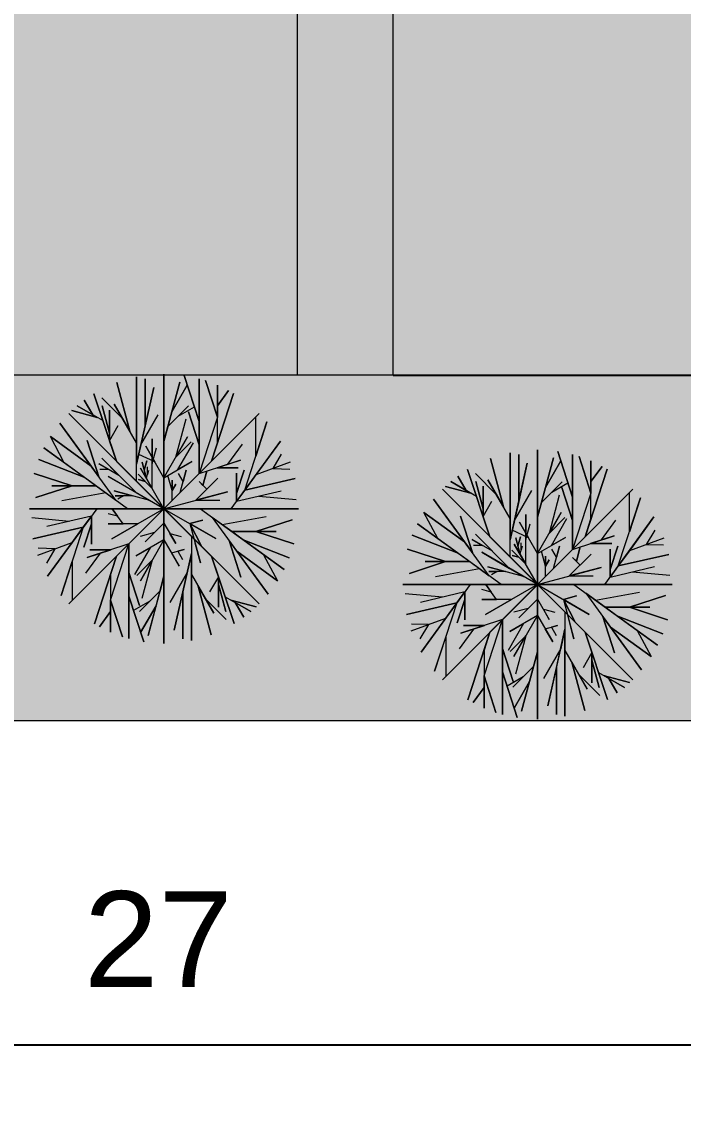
# Model space of a CAD drawing. Header units: millimetres. Extents: x 0 to 241, y -16 to 86.
# Drawn here: x 204.21 to 207.66, y -16.19 to -10.56 of the extents above; entities that cross this region are included whole.
import ezdxf

# ---------------------------------------------------------------- set-up
doc = ezdxf.new("R2010")
doc.units = ezdxf.units.MM
for name, color, linetype, lineweight in [('Warstwa1', 92, 'Continuous', 15), ('Warstwa2', 30, 'Continuous', 15), ('Warstwa3', 7, 'Continuous', 15), ('Warstwa4', 91, 'Continuous', 20)]:
    doc.layers.add(name, color=color, linetype=linetype, lineweight=lineweight)
doc.layers.add('Warstwa5', color=7, linetype='Continuous', lineweight=15, true_color=0x9bc7df)
doc.layers.add('Warstwa8', color=7, linetype='Continuous', lineweight=18, true_color=0xededed)
doc.styles.get("Standard").update_dxf_attribs({"font": 'arial.ttf'})
doc.dimstyles.new('Kopia ISO-25', dxfattribs={"dimtxt": 0.5, "dimasz": 0.5, "dimexe": 0.3, "dimexo": 0, "dimgap": 0.3, "dimtad": 1, "dimdec": 0, "dimtxsty": 'Standard', "dimcen": 2.5, "dimadec": 0, "dimazin": 0, "dimtfac": 1, "dimtdec": 0, "dimtmove": 0, "dimatfit": 3, "dimfxl": 1, "dimarcsym": 0})

# ---------------------------------------------------------------- blocks, each defined once
blk = doc.blocks.new('*D9')
at = {"layer": 'Defpoints', "color": 0, "transparency": 16777216}
for p in [(206.15, -7.4), (207.8921, -7.4), (206.15, -12.4)]:
    blk.add_point(p, dxfattribs=at)
at = {"layer": 'Warstwa3', "color": 0, "lineweight": -2, "transparency": 16777216}
for p, q in [((206.15, -7.4), (208.1921, -7.4)), ((207.8921, -11.9), (207.8921, -7.9)), ((206.15, -12.4), (208.1921, -12.4))]:
    blk.add_line(p, q, dxfattribs=at)
at = {"layer": 'Warstwa3', "color": 0, "transparency": 16777216}
for points in [[(207.8087, -7.9), (207.9754, -7.9), (207.8921, -7.4)], [(207.8087, -11.9), (207.9754, -11.9), (207.8921, -12.4)]]:
    blk.add_solid(points, dxfattribs=at)
at = {"layer": 'Warstwa3', "color": 0, "transparency": 16777216, "insert": (207.3378, -9.9), "char_height": 0.5, "attachment_point": 5, "rotation": 90}
blk.add_mtext('5', dxfattribs=at)
blk = doc.blocks.new('*D12')
at = {"layer": 'Defpoints', "color": 0, "transparency": 16777216}
for p in [(191.5, -14.2), (218.35, -14.2), (218.35, -15.8916)]:
    blk.add_point(p, dxfattribs=at)
at = {"layer": 'Warstwa3', "color": 0, "lineweight": -2, "transparency": 16777216}
for p, q in [((191.5, -14.2), (191.5, -16.1916)), ((218.35, -14.2), (218.35, -16.1916)), ((192, -15.8916), (217.85, -15.8916))]:
    blk.add_line(p, q, dxfattribs=at)
at = {"layer": 'Warstwa3', "color": 0, "transparency": 16777216}
for points in [[(192, -15.8083), (192, -15.975), (191.5, -15.8916)], [(217.85, -15.8083), (217.85, -15.975), (218.35, -15.8916)]]:
    blk.add_solid(points, dxfattribs=at)
at = {"layer": 'Warstwa3', "color": 0, "transparency": 16777216, "insert": (204.925, -15.3406), "char_height": 0.5, "attachment_point": 5}
blk.add_mtext('27', dxfattribs=at)

msp = doc.modelspace()

# ---------------------------------------------------------------- hatches: boundary and pattern name
at = {"layer": 'Warstwa4'}
h = msp.add_hatch(color=256, dxfattribs=at)
h.set_gradient(color1=(127, 255, 127), color2=(127, 255, 127), tint=1)
h.paths.add_polyline_path([(191.5, -14.2), (218.35, -14.2), (218.35, 26.2), (199.596, 26.887), (199.596, 26.817), (199.596, 26.1232), (206.7291, 25.763), (206.7291, 24.2463), (216.65, 23.8873), (216.65, -12.4), (214.3, -12.4), (193.6, -12.4), (193.5, -12.4), (193.5, 27.1103), (191.5, 27.1835)])
at = {"layer": 'Warstwa8'}
h = msp.add_hatch(dxfattribs=at)
h.set_pattern_fill('ANSI37', color=256, scale=0.001, angle=90, style=0)
h.set_pattern_definition([(135, (218.5, -14.2), (-0.00224506403, -0.00224506403), []), (225, (218.5, -14.2), (0.00224506403, -0.00224506403), [])])
h.paths.add_polyline_path([(193.5, 20.4096), (193.5, 11.7), (196.4357, 11.7, 0.414214), (197.1357, 11), (199.8, 11), (205.6797, 11), (205.3357, 10.5548, -0.414214), (205.6357, 10.2548), (209.3797, 10.2548), (209.3797, -0.3723, 0.414214), (210.8797, -1.8723), (216.65, -1.8723), (216.65, 0.1317), (216.6378, 0.1406), (216.5286, 0.345), (216.65, 0.2569), (216.65, 3.4817), (216.5549, 3.6599), (216.65, 3.5908), (216.65, 7.8411), (216.6205, 7.8626), (216.4991, 8.0898), (216.65, 7.9802), (216.65, 12.7914), (216.3609, 12.6851), (216.3609, 12.5923), (213.9609, 12.5923), (213.9609, 14.4423), (212.8109, 14.4423, -0.414214), (213.9609, 15.5923, -0.414214), (212.8109, 16.7423), (213.9609, 16.7423), (213.9609, 18.5923), (216.3609, 18.5923), (216.3609, 17.3212), (216.65, 17.3212), (216.65, 17.7834), (216.562, 17.9482), (216.65, 17.8843), (216.65, 22.4908), (216.6215, 22.5115), (216.5002, 22.7387), (216.65, 22.6299), (216.65, 23.8873), (206.7291, 24.2463), (206.7291, 25.763), (199.596, 26.1232), (199.596, 26.4096), (196.4357, 26.4096), (196.4357, 20.4096)])
h.paths.add_polyline_path([(197.1884, 15.2219), (198.7884, 15.2219), (198.7884, 14.2219), (197.1884, 14.2219)], flags=16)
h.paths.add_polyline_path([(197.1884, 13.9219), (198.7884, 13.9219), (198.7884, 12.9219), (197.1884, 12.9219)], flags=16)
h.paths.add_polyline_path([(197.1884, 12.6219), (198.7884, 12.6219), (198.7884, 11.6219), (197.1884, 11.6219)], flags=16)
h.paths.add_polyline_path([(201.4757, 14.5902), (201.5757, 14.5902), (201.5757, 13.2902), (201.4757, 13.2902)], flags=16)
h.paths.add_polyline_path([(201.4757, 13.1102), (201.5757, 13.1102), (201.5757, 11.8102), (201.4757, 11.8102)], flags=16)
h.paths.add_polyline_path([(201.9252, 18.0691), (202.2125, 18.1556), (202.2009, 17.9507)], flags=16)
h.paths.add_polyline_path([(200.9858, 22.102), (201.05, 23.2502), (200.2014, 23.2977), (200.3354, 25.6939), (206.326, 25.3588), (206.192, 22.9626), (202.1982, 23.186, -0.414214)], flags=16)
h.paths.add_polyline_path([(204.682, 14.8879), (205.282, 14.8879), (205.282, 14.1879), (204.682, 14.1879)], flags=16)
h.paths.add_polyline_path([(204.682, 14.0379), (205.282, 14.0379), (205.282, 13.3379), (204.682, 13.3379)], flags=16)
h.paths.add_polyline_path([(204.682, 13.1879), (205.282, 13.1879), (205.282, 12.4879), (204.682, 12.4879)], flags=16)
h.paths.add_polyline_path([(204.682, 12.3379), (205.282, 12.3379), (205.282, 11.6379), (204.682, 11.6379)], flags=16)
h.paths.add_polyline_path([(209.7433, 13.877), (209.8433, 13.877), (209.8433, 12.577), (209.7433, 12.577)], flags=16)
h.paths.add_polyline_path([(209.7433, 12.377), (209.8433, 12.377), (209.8433, 11.077), (209.7433, 11.077)], flags=16)
h.paths.add_polyline_path([(209.7433, 10.897), (209.8433, 10.897), (209.8433, 9.597), (209.7433, 9.597)], flags=16)
h.paths.add_polyline_path([(208.8533, 21.4478), (208.9208, 23.8469), (214.9184, 23.678), (214.8509, 21.279), (213.0016, 21.331), (212.9693, 20.1815, -0.414214), (211.8521, 21.3634, -0.414214), (210.6702, 20.2462), (210.7025, 21.3958)], flags=16)
h.paths.add_polyline_path([(212.6933, 10.797), (216.1933, 10.797), (216.1933, 9.097), (212.6933, 9.097), (212.6933, 9.797, -1), (212.6933, 10.097)], flags=16)
h.paths.add_polyline_path([(212.6933, 8.697), (216.1933, 8.697), (216.1933, 6.997), (212.6933, 6.997), (212.6933, 7.697, -1), (212.6933, 7.997)], flags=16)
h.paths.add_polyline_path([(212.6933, 6.597), (216.1933, 6.597), (216.1933, 4.897), (212.6933, 4.897), (212.6933, 5.597, -1), (212.6933, 5.897)], flags=16)
h.paths.add_polyline_path([(212.6933, 4.497), (216.1933, 4.497), (216.1933, 2.797), (212.6933, 2.797), (212.6933, 3.497, -1), (212.6933, 3.797)], flags=16)
h.paths.add_polyline_path([(212.6933, 2.397), (216.1933, 2.397), (216.1933, 0.697), (212.6933, 0.697), (212.6933, 1.397, -1), (212.6933, 1.697)], flags=16)
h.paths.add_polyline_path([(212.6933, 0.297), (216.1933, 0.297), (216.1933, -1.403), (212.6933, -1.403), (212.6933, -0.703, -1), (212.6933, -0.403)], flags=16)
h.paths.add_polyline_path([(205.6357, 10.2548), (205.6357, -0.3723), (209.3797, -0.3723), (209.3797, 10.2548)], flags=17)
h.paths.add_polyline_path([(207.8744, 8.2469), (207.977, 8.5289), (208.0796, 8.2469)], flags=16)
h.paths.add_polyline_path([(193.5, 11.7), (193.5, -3.6059), (197.375, -3.6059, -0.198912), (196.9357, -2.5452), (196.9357, 10.2548, -0.414214), (197.2357, 10.5548), (205.3357, 10.5548), (205.6797, 11), (199.8, 11), (197.1357, 11, -0.414214), (196.4357, 11.7)])
h.paths.add_polyline_path([(194.9983, 7.3509), (194.8957, 7.6329), (195.1009, 7.6329)], flags=16)
h.paths.add_polyline_path([(213.7649, -1.8723), (211.65, -7.4), (211.65, -12.4), (216.6347, -12.4), (216.65, -12.3529), (216.65, -11.4025), (216.5388, -11.1942), (216.65, -11.275), (216.65, -6.6888), (216.6342, -6.6592), (216.65, -6.6707), (216.65, -2.6839), (216.594, -2.5789), (216.65, -2.6196), (216.65, -1.8723)])
h.paths.add_polyline_path([(209.3797, -0.3723), (205.6357, -0.3723), (205.6357, -2.5452), (208.65, -7.4), (208.65, -12.4), (209.0855, -12.4), (209.1236, -12.334), (209.145, -12.4), (211.65, -12.4), (211.65, -7.4), (213.7649, -1.8723), (210.8797, -1.8723, -0.414214)])
h.paths.add_polyline_path([(211.8946, -5.7811), (212.1765, -5.8837), (211.8946, -5.9863)], flags=16)
h.paths.add_polyline_path([(208.476, -1.991), (208.4137, -1.6975), (208.6501, -1.8822)], flags=16)
h.paths.add_polyline_path([(205.6357, -2.5452, -0.414214), (204.1357, -4.0452), (203.15, -4.0452), (203.15, -7.4), (203.15, -12.4), (208.65, -12.4), (208.65, -7.4)])
h.paths.add_polyline_path([(198.4357, -4.0452, -0.198912), (197.375, -3.6059), (193.5, -3.6059), (193.5, -12.3979), (193.5229, -12.4), (197.19, -12.4), (197.19, -12.2864), (197.2, -7.4), (197.2, -12.4), (197.3566, -12.4), (197.3726, -12.3722), (197.3816, -12.4), (203.15, -12.4), (203.15, -7.4), (203.15, -4.0452)])
h.paths.add_polyline_path([(201.7499, -5.7811), (202.0318, -5.8837), (201.7499, -5.9863)], flags=16)
h.paths.add_polyline_path([(195.8415, -10.0982), (195.8415, -10.0329, 1.765487), (194.6697, -9.1767), (194.6182, -9.1032, -1.717481)], flags=16)
h.paths.add_polyline_path([(195.7903, -9.718), (195.7903, -10.6895, -0.955498), (195.7603, -11.3478, -0.955498), (195.7303, -10.6895), (195.7303, -10.1026), (195.1703, -10.1026), (195.1703, -10.0426), (195.7303, -10.0426), (195.7303, -9.778), (194.9303, -9.778), (194.2707, -8.836), (193.9173, -8.8695), (193.9122, -8.8108), (194.3107, -8.776), (194.9703, -9.718)], flags=16)
h.paths.add_polyline_path([(197.1357, 10.2548), (197.1357, 1.9548), (205.4357, 1.9548), (205.4357, 10.2548)], flags=17)
h.paths.add_polyline_path([(199.7357, 3.3548), (199.7357, 2.2048, -0.414214), (198.5857, 3.3548, -0.414214), (197.4357, 2.2048), (197.4357, 3.3548), (197.4357, 10.0548), (198.4357, 10.0548, -1), (198.7357, 10.0548), (199.7357, 10.0548)], flags=16)
h.paths.add_polyline_path([(200.1357, 10.0548), (201.1357, 10.0548, -1), (201.4357, 10.0548), (202.4357, 10.0548), (202.4357, 3.3548), (202.4357, 2.2048, -0.414214), (201.2857, 3.3548, -0.414214), (200.1357, 2.2048), (200.1357, 3.3548)], flags=16)
h.paths.add_polyline_path([(199.8357, 9.2048), (199.8357, 9.4048), (200.0357, 9.4048), (200.0357, 9.2048)], flags=16)
h.paths.add_polyline_path([(200.0357, 4.1048), (200.0357, 3.9048), (199.8357, 3.9048), (199.8357, 4.1048)], flags=16)
h.paths.add_polyline_path([(202.8357, 10.0548), (203.8357, 10.0548, -1), (204.1357, 10.0548), (205.1357, 10.0548), (205.1357, 3.3548), (205.1357, 2.2048, -0.414214), (203.9857, 3.3548, -0.414214), (202.8357, 2.2048), (202.8357, 3.3548)], flags=16)
h.paths.add_polyline_path([(197.3857, 9.2048), (197.1857, 9.2048), (197.1857, 9.4048), (197.3857, 9.4048)], flags=16)
h.paths.add_polyline_path([(202.5357, 9.2048), (202.5357, 9.4048), (202.7357, 9.4048), (202.7357, 9.2048)], flags=16)
h.paths.add_polyline_path([(197.3857, 4.1048), (197.3857, 3.9048), (197.1857, 3.9048), (197.1857, 4.1048)], flags=16)
h.paths.add_polyline_path([(202.5357, 4.1048), (202.7357, 4.1048), (202.7357, 3.9048), (202.5357, 3.9048)], flags=16)
h.paths.add_polyline_path([(205.1854, 9.2575), (205.1854, 9.4575), (205.3854, 9.4575), (205.3854, 9.2575)], flags=16)
h.paths.add_polyline_path([(205.1854, 4.1575), (205.3854, 4.1575), (205.3854, 3.9575), (205.1854, 3.9575)], flags=16)
h.paths.add_polyline_path([(198.7464, 21.6634), (198.7464, 25.4801), (197.0978, 25.4801), (197.0978, 21.6634)], flags=24)

# ---------------------------------------------------------------- linework, layer by layer
at = {"layer": 'Warstwa1'}
for p, q in [((204.9543, -13.7981), (204.9543, -12.3941)), ((204.9543, -12.3941), (204.9543, -13.0961)), ((204.9543, -13.0961), (204.9543, -12.3941)), ((204.9543, -12.3941), (204.9543, -13.7981)), ((216.8093, -12.4), (193.6, -12.4)), ((204.776, -12.6915), (204.7082, -12.4386)), ((204.7082, -12.4386), (204.776, -12.6915)), ((204.8111, -12.9529), (204.8111, -12.4088)), ((204.8111, -12.4088), (204.8111, -12.7524)), ((204.856, -12.6633), (204.856, -12.4184)), ((204.856, -12.4184), (204.856, -12.6633)), ((204.9543, -12.7451), (205.0372, -12.4357)), ((205.0372, -12.4357), (204.9958, -12.5904)), ((204.9958, -12.5904), (205.0761, -12.4513)), ((205.0761, -12.4513), (204.9958, -12.5904)), ((205.1375, -12.6405), (205.0601, -12.4021)), ((205.0601, -12.4021), (205.1375, -12.6405)), ((205.1375, -12.6405), (205.1375, -12.4184)), ((205.1375, -12.4184), (205.1375, -12.7631)), ((205.233, -12.619), (205.1711, -12.4284)), ((205.1711, -12.4284), (205.233, -12.619)), ((205.233, -12.5596), (205.233, -12.4518)), ((205.233, -12.4518), (205.233, -12.619)), ((204.7061, -12.8479), (204.5889, -12.4972)), ((204.5889, -12.4972), (204.7061, -12.8479)), ((204.8111, -12.863), (204.9008, -12.4635)), ((204.9008, -12.4635), (204.856, -12.6633)), ((205.2025, -12.8479), (205.3171, -12.4951)), ((205.3171, -12.4951), (205.2025, -12.8479)), ((205.233, -12.5596), (205.2908, -12.48)), ((205.2908, -12.48), (205.233, -12.5596)), ((204.6355, -12.6367), (204.5016, -12.5596)), ((204.5016, -12.5596), (204.5823, -12.6062)), ((204.5823, -12.6062), (204.5386, -12.5305)), ((204.5386, -12.5305), (204.5823, -12.6062)), ((204.7383, -12.6263), (204.6301, -12.518)), ((204.6705, -12.7017), (204.6325, -12.5598)), ((204.6325, -12.5598), (204.6515, -12.6307)), ((204.8111, -12.7524), (204.6947, -12.5508)), ((204.6947, -12.5508), (204.776, -12.6915)), ((204.9751, -12.6677), (205.0827, -12.5601)), ((205.0827, -12.5601), (205.0289, -12.6139)), ((205.0289, -12.6139), (205.1131, -12.5653)), ((205.233, -12.754), (205.233, -12.5596)), ((204.9543, -13.0961), (204.4579, -12.5997)), ((204.4579, -12.5997), (205.4507, -13.5925)), ((204.4579, -13.5925), (205.4507, -12.5997)), ((204.6057, -12.6197), (204.4737, -12.5844)), ((204.4737, -12.5844), (204.6057, -12.6197)), ((204.5823, -12.6062), (204.6057, -12.6197)), ((204.6705, -12.7413), (204.6705, -12.5826)), ((204.6705, -12.5826), (204.6705, -12.7413)), ((204.8335, -12.7631), (204.9238, -12.6067)), ((204.9958, -12.5904), (204.9543, -12.7451)), ((204.9543, -13.0961), (205.4507, -12.5997)), ((205.1375, -12.7631), (205.0816, -12.5909)), ((205.0816, -12.5909), (205.1375, -12.7631)), ((205.233, -12.619), (205.1375, -12.9129)), ((205.4333, -12.8216), (205.4333, -12.6171)), ((204.7024, -13.0509), (204.4117, -12.6507)), ((204.4117, -12.6507), (204.574, -12.8742)), ((204.6515, -12.6307), (204.6705, -12.7017)), ((204.6705, -12.7413), (204.6705, -12.662)), ((204.6705, -12.662), (204.6705, -12.7017)), ((204.6705, -12.7413), (204.7161, -12.6623)), ((204.776, -12.6915), (204.7383, -12.6263)), ((204.856, -12.6633), (204.8111, -12.863)), ((204.9543, -12.7451), (204.9751, -12.6677)), ((205.0159, -12.8276), (205.0694, -12.6282)), ((205.1375, -12.9129), (205.1375, -12.6405)), ((205.3754, -12.9996), (205.4911, -12.6436)), ((205.4911, -12.6436), (205.4333, -12.8216)), ((204.574, -12.8742), (204.3617, -12.7199)), ((204.3617, -12.7199), (204.574, -12.8742)), ((204.4344, -12.8562), (204.3617, -12.7199)), ((204.6705, -12.7017), (204.6705, -12.7413)), ((204.8934, -12.9905), (204.8934, -12.7309)), ((204.8934, -12.7309), (204.8934, -12.8607)), ((204.9543, -12.9343), (205.0775, -12.7209)), ((205.0775, -12.7209), (205.0159, -12.8276)), ((204.7646, -13.0961), (204.3281, -12.7789)), ((204.3281, -12.7789), (204.5408, -12.9335)), ((204.6145, -12.9298), (204.5527, -12.7397)), ((204.5527, -12.7397), (204.6145, -12.9298)), ((204.7061, -12.8479), (204.6705, -12.7413)), ((204.8111, -12.7524), (204.8111, -12.863)), ((204.8111, -12.863), (204.8335, -12.7631)), ((204.9543, -12.9343), (204.8596, -12.7702)), ((204.8596, -12.7702), (204.907, -12.8522)), ((204.8934, -12.8607), (204.9153, -12.779)), ((204.9543, -12.7451), (204.9543, -12.9343)), ((205.0159, -12.8276), (205.0964, -12.7471)), ((205.0964, -12.7471), (205.0159, -12.8276)), ((205.0269, -12.8924), (205.1077, -12.7526)), ((205.1375, -12.7631), (205.1375, -12.9129)), ((205.2025, -12.8479), (205.233, -12.754)), ((205.288, -12.864), (205.3633, -12.7602)), ((205.3053, -13.0961), (205.5614, -12.7436)), ((205.5614, -12.7436), (205.4334, -12.9198)), ((206.9031, -14.1932), (206.9031, -12.7892)), ((206.9031, -12.7892), (206.9031, -13.4912)), ((206.9031, -13.4912), (206.9031, -12.7892)), ((206.9031, -12.7892), (206.9031, -14.1932)), ((204.5408, -12.9335), (204.301, -12.8392)), ((204.301, -12.8392), (204.5408, -12.9335)), ((204.8088, -13.0121), (204.6301, -12.8334)), ((204.6301, -12.8334), (204.7195, -12.9227)), ((204.7061, -12.8479), (204.7061, -12.8479)), ((204.7061, -12.8479), (204.8111, -12.9529)), ((204.907, -12.8522), (204.8223, -12.813)), ((204.8517, -12.8957), (204.8647, -12.8469)), ((204.8647, -12.8469), (204.8517, -12.8957)), ((205.2025, -12.8479), (204.9543, -13.0961)), ((205.1375, -12.9129), (205.3543, -12.8424)), ((205.3543, -12.8424), (205.2311, -12.8825)), ((205.5233, -12.8868), (205.5676, -12.812)), ((206.7247, -13.0866), (206.657, -12.8338)), ((206.657, -12.8338), (206.7247, -13.0866)), ((206.7599, -13.348), (206.7599, -12.804)), ((206.7599, -12.804), (206.7599, -13.1475)), ((206.8047, -13.0584), (206.8047, -12.8136)), ((206.8047, -12.8136), (206.8047, -13.0584)), ((206.9031, -13.1402), (206.986, -12.8309)), ((206.986, -12.8309), (206.9445, -12.9856)), ((206.9445, -12.9856), (207.0248, -12.8465)), ((207.0248, -12.8465), (206.9445, -12.9856)), ((207.0863, -13.0356), (207.0088, -12.7973)), ((207.0088, -12.7973), (207.0863, -13.0356)), ((207.0863, -13.0356), (207.0863, -12.8136)), ((207.0863, -12.8136), (207.0863, -13.1583)), ((207.1818, -13.0142), (207.1198, -12.8235)), ((207.1198, -12.8235), (207.1818, -13.0142)), ((207.1818, -12.9547), (207.1818, -12.8469)), ((207.1818, -12.8469), (207.1818, -13.0142)), ((204.574, -12.8742), (204.6145, -12.9298)), ((204.7195, -12.9227), (204.614, -12.8618)), ((204.614, -12.8618), (204.6667, -12.8923)), ((204.6667, -12.8923), (204.6197, -12.8923)), ((204.9543, -13.0961), (204.8325, -12.885)), ((204.8325, -12.885), (204.8934, -12.9905)), ((204.8629, -12.9378), (204.8404, -12.8537)), ((204.8404, -12.8537), (204.8517, -12.8957)), ((204.8517, -12.8957), (204.8629, -12.9378)), ((204.8629, -12.9378), (204.8741, -12.896)), ((204.8685, -12.9169), (204.8685, -12.8783)), ((204.8741, -12.896), (204.8685, -12.9169)), ((204.9543, -12.9343), (205.0995, -12.8505)), ((205.0995, -12.8505), (205.0269, -12.8924)), ((205.038, -13.0124), (205.0693, -12.8955)), ((205.0693, -12.8955), (205.0537, -12.9539)), ((205.1574, -12.9746), (205.1774, -12.8999)), ((205.1774, -12.8999), (205.1574, -12.9746)), ((205.2311, -12.8825), (205.288, -12.864)), ((205.2311, -12.8825), (205.3413, -12.8825)), ((205.3413, -12.8825), (205.2311, -12.8825)), ((205.3333, -13.0173), (205.3729, -12.8956)), ((205.3729, -12.8956), (205.3333, -13.0173)), ((205.6132, -12.8537), (205.4334, -12.9198)), ((205.6132, -12.8537), (205.4334, -12.9198)), ((205.5233, -12.8868), (205.5233, -12.8868)), ((205.5233, -12.8868), (205.6113, -12.8899)), ((205.6132, -12.8537), (205.6132, -12.8537)), ((205.6132, -12.8537), (205.6132, -12.8537)), ((205.6132, -12.8537), (205.6132, -12.8537)), ((205.6132, -12.8537), (205.6132, -12.8537)), ((205.6132, -12.8537), (205.6132, -12.8537)), ((205.6132, -12.8537), (205.6132, -12.8537)), ((206.6549, -13.2431), (206.5376, -12.8923)), ((206.5376, -12.8923), (206.6549, -13.2431)), ((206.7599, -13.2581), (206.8496, -12.8587)), ((206.8496, -12.8587), (206.8047, -13.0584)), ((207.1513, -13.2431), (207.2659, -12.8903)), ((207.2659, -12.8903), (207.1513, -13.2431)), ((207.1818, -12.9547), (207.2396, -12.8752)), ((207.2396, -12.8752), (207.1818, -12.9547)), ((204.4747, -12.977), (204.2767, -12.9127)), ((204.2767, -12.9127), (204.4747, -12.977)), ((204.5408, -12.9335), (204.6007, -12.977)), ((204.9543, -13.0961), (204.6633, -12.9281)), ((204.6633, -12.9281), (204.8088, -13.0121)), ((204.8934, -12.9905), (204.8197, -12.9168)), ((204.8197, -12.9168), (204.8565, -12.9537)), ((204.8565, -12.9537), (204.8216, -12.9443)), ((204.8216, -12.9443), (204.8565, -12.9537)), ((204.9962, -13.0011), (204.9751, -12.9223)), ((204.9962, -13.0542), (204.9962, -12.948)), ((204.9962, -12.948), (204.9962, -13.0011)), ((205.0537, -12.9539), (205.0294, -12.9118)), ((205.1199, -13.0517), (205.2345, -12.9371)), ((205.1772, -12.9944), (205.1375, -12.9548)), ((205.1375, -12.9548), (205.1574, -12.9746)), ((205.2345, -12.9371), (205.1772, -12.9944)), ((205.3333, -13.0575), (205.3333, -12.9111)), ((205.3333, -12.9111), (205.3333, -13.0173)), ((205.4334, -12.9198), (205.3754, -12.9996)), ((205.3754, -12.9996), (205.6386, -12.9393)), ((205.6386, -12.9393), (205.3754, -12.9996)), ((205.4334, -12.9198), (205.4334, -12.9198)), ((205.4334, -12.9198), (205.4334, -12.9198)), ((205.4334, -12.9198), (205.4334, -12.9198)), ((206.5843, -13.0319), (206.4503, -12.9548)), ((206.4503, -12.9548), (206.5311, -13.0014)), ((206.5311, -13.0014), (206.4873, -12.9256)), ((206.4873, -12.9256), (206.5311, -13.0014)), ((206.6871, -13.0214), (206.5788, -12.9132)), ((206.6193, -13.0968), (206.5813, -12.955)), ((206.5813, -12.955), (206.6003, -13.0259)), ((206.7599, -13.1475), (206.6435, -12.9459)), ((206.6435, -12.9459), (206.7247, -13.0866)), ((206.9238, -13.0629), (207.0315, -12.9553)), ((207.0315, -12.9553), (206.9776, -13.0091)), ((206.9776, -13.0091), (207.0619, -12.9604)), ((207.1818, -13.1492), (207.1818, -12.9547)), ((204.4747, -12.977), (204.2865, -13.0382)), ((204.2865, -13.0382), (204.4747, -12.977)), ((204.6007, -12.977), (204.3687, -12.977)), ((204.3687, -12.977), (204.4747, -12.977)), ((204.6516, -13.0139), (204.4219, -13.0557)), ((204.4747, -12.977), (204.6007, -12.977)), ((204.6007, -12.977), (204.7024, -13.0509)), ((204.8809, -13.0537), (204.6944, -13.0037)), ((204.6944, -13.0037), (204.7876, -13.0287)), ((204.8088, -13.0121), (204.8809, -13.0537)), ((204.9543, -13.0961), (205.2855, -13.0073)), ((204.9543, -13.0961), (205.038, -13.0124)), ((204.9962, -13.0011), (205.0157, -12.9673)), ((205.0157, -12.9673), (204.9962, -13.0011)), ((205.2855, -13.0073), (205.1199, -13.0517)), ((205.3754, -12.9996), (205.3333, -13.0575)), ((205.3333, -13.0575), (205.5653, -13.0028)), ((205.3333, -13.0173), (205.3333, -13.0575)), ((206.9031, -13.4912), (206.4067, -12.9949)), ((206.4067, -12.9949), (207.3995, -13.9876)), ((206.4067, -13.9876), (207.3995, -12.9949)), ((206.5545, -13.0149), (206.4225, -12.9796)), ((206.4225, -12.9796), (206.5545, -13.0149)), ((206.5311, -13.0014), (206.5545, -13.0149)), ((206.6193, -13.1365), (206.6193, -12.9778)), ((206.6193, -12.9778), (206.6193, -13.1365)), ((206.7823, -13.1583), (206.8726, -13.0019)), ((206.9445, -12.9856), (206.9031, -13.1402)), ((206.9031, -13.4912), (207.3995, -12.9949)), ((207.0863, -13.1583), (207.0303, -12.9861)), ((207.0303, -12.9861), (207.0863, -13.1583)), ((207.1818, -13.0142), (207.0863, -13.308)), ((207.382, -13.2168), (207.382, -13.0123)), ((204.7876, -13.0287), (204.6998, -13.0287)), ((204.6998, -13.0287), (204.7437, -13.0287)), ((204.7437, -13.0287), (204.7142, -13.0458)), ((205.1199, -13.0517), (205.2452, -13.0517)), ((205.4493, -13.0302), (205.6442, -13.0477)), ((206.6512, -13.4461), (206.3604, -13.0459)), ((206.3604, -13.0459), (206.5228, -13.2693)), ((206.6003, -13.0259), (206.6193, -13.0968)), ((206.6193, -13.1365), (206.6193, -13.0572)), ((206.6193, -13.0572), (206.6193, -13.0968)), ((206.6193, -13.1365), (206.6649, -13.0575)), ((206.7247, -13.0866), (206.6871, -13.0214)), ((206.8047, -13.0584), (206.7599, -13.2581)), ((206.9031, -13.1402), (206.9238, -13.0629)), ((206.9647, -13.2228), (207.0181, -13.0234)), ((207.0863, -13.308), (207.0863, -13.0356)), ((207.3242, -13.3947), (207.4398, -13.0388)), ((207.4398, -13.0388), (207.382, -13.2168)), ((204.9543, -13.0961), (204.2523, -13.0961)), ((204.2523, -13.0961), (205.6563, -13.0961)), ((204.8059, -13.0961), (204.2523, -13.0961)), ((204.6033, -13.0961), (204.3472, -13.4486)), ((204.9543, -13.0961), (204.4579, -13.5925)), ((204.6033, -13.0961), (204.8059, -13.0961)), ((204.6033, -13.0961), (204.7646, -13.0961)), ((204.7124, -13.1353), (204.6633, -13.1222)), ((204.9543, -13.0961), (204.6823, -13.2531)), ((204.7408, -13.1746), (204.684, -13.0961)), ((204.684, -13.0961), (204.7124, -13.1353)), ((204.7061, -13.3443), (204.9543, -13.0961)), ((204.9543, -13.0961), (204.9543, -13.7981)), ((205.6563, -13.0961), (204.9543, -13.0961)), ((205.4507, -13.5925), (204.9543, -13.0961)), ((204.9543, -13.7981), (204.9543, -13.0961)), ((204.9543, -13.0961), (205.6563, -13.0961)), ((204.9543, -13.0961), (205.4507, -13.5925)), ((204.9543, -13.0961), (205.2243, -13.2519)), ((205.3053, -13.0961), (205.1028, -13.0961)), ((205.1028, -13.0961), (205.6563, -13.0961)), ((205.3053, -13.0961), (205.144, -13.0961)), ((205.144, -13.0961), (205.5806, -13.4133)), ((206.5228, -13.2693), (206.3104, -13.115)), ((206.3104, -13.115), (206.5228, -13.2693)), ((206.3832, -13.2514), (206.3104, -13.115)), ((206.6193, -13.0968), (206.6193, -13.1365)), ((206.8421, -13.3857), (206.8421, -13.1261)), ((206.8421, -13.1261), (206.8421, -13.2559)), ((206.9031, -13.3295), (207.0263, -13.1161)), ((207.0263, -13.1161), (206.9647, -13.2228)), ((204.4593, -13.162), (204.2645, -13.1445)), ((204.5753, -13.1346), (204.3433, -13.1893)), ((204.5332, -13.1926), (204.5753, -13.1346)), ((204.5753, -13.1748), (204.5357, -13.2966)), ((204.5357, -13.2966), (204.5753, -13.1748)), ((204.5753, -13.1346), (204.5753, -13.2811)), ((204.5753, -13.1748), (204.5753, -13.1346)), ((204.5753, -13.2811), (204.5753, -13.1748)), ((204.8183, -13.1746), (204.6633, -13.1746)), ((204.6633, -13.1746), (204.7408, -13.1746)), ((204.6823, -13.2531), (204.8183, -13.1746)), ((204.9543, -13.1718), (204.8569, -13.2693)), ((204.9543, -13.1718), (205.0157, -13.2781)), ((205.0893, -13.174), (205.1568, -13.1559)), ((205.1568, -13.1559), (205.0893, -13.174)), ((205.2243, -13.2519), (205.0893, -13.174)), ((205.0893, -13.174), (205.15, -13.2918)), ((205.15, -13.2918), (205.0893, -13.174)), ((205.0893, -13.174), (205.1443, -13.3791)), ((205.3079, -13.2152), (205.2062, -13.1413)), ((205.2062, -13.1413), (205.497, -13.5414)), ((205.2571, -13.1782), (205.4867, -13.1365)), ((205.4339, -13.2152), (205.6222, -13.154)), ((205.6222, -13.154), (205.4339, -13.2152)), ((206.7134, -13.4912), (206.2768, -13.1741)), ((206.2768, -13.1741), (206.4896, -13.3286)), ((206.5632, -13.325), (206.5014, -13.1348)), ((206.5014, -13.1348), (206.5632, -13.325)), ((206.6549, -13.2431), (206.6193, -13.1365)), ((206.7599, -13.1475), (206.7599, -13.2581)), ((206.7599, -13.2581), (206.7823, -13.1583)), ((206.9031, -13.3295), (206.8083, -13.1654)), ((206.8083, -13.1654), (206.8557, -13.2474)), ((206.8421, -13.2559), (206.864, -13.1742)), ((206.9031, -13.1402), (206.9031, -13.3295)), ((206.9647, -13.2228), (207.0452, -13.1423)), ((207.0452, -13.1423), (206.9647, -13.2228)), ((206.9757, -13.2876), (207.0564, -13.1477)), ((207.0863, -13.1583), (207.0863, -13.308)), ((207.1513, -13.2431), (207.1818, -13.1492)), ((207.2367, -13.2592), (207.3121, -13.1554)), ((207.2541, -13.4912), (207.5102, -13.1388)), ((207.5102, -13.1388), (207.3821, -13.315)), ((204.5332, -13.1926), (204.2701, -13.2529)), ((204.2701, -13.2529), (204.5332, -13.1926)), ((204.5332, -13.1926), (204.4176, -13.5485)), ((204.4753, -13.2723), (204.5332, -13.1926)), ((204.9056, -13.2205), (204.8302, -13.2407)), ((204.8569, -13.2693), (204.9056, -13.2205)), ((205.0157, -13.2781), (204.985, -13.2249)), ((204.985, -13.2249), (205.0439, -13.2407)), ((205.2025, -13.3443), (205.0975, -13.2393)), ((205.0975, -13.2393), (205.0975, -13.7833)), ((205.3678, -13.2587), (205.3079, -13.2152)), ((205.3079, -13.2152), (205.54, -13.2152)), ((205.4339, -13.2152), (205.3079, -13.2152)), ((205.54, -13.2152), (205.4339, -13.2152)), ((205.4339, -13.2152), (205.6319, -13.2795)), ((205.6319, -13.2795), (205.4339, -13.2152)), ((206.4896, -13.3286), (206.2498, -13.2343)), ((206.2498, -13.2343), (206.4896, -13.3286)), ((206.7576, -13.4072), (206.5789, -13.2286)), ((206.5789, -13.2286), (206.6682, -13.3179)), ((206.6549, -13.2431), (206.6549, -13.2431)), ((206.6549, -13.2431), (206.7599, -13.348)), ((206.8557, -13.2474), (206.7711, -13.2082)), ((206.8004, -13.2909), (206.8135, -13.2421)), ((206.8135, -13.2421), (206.8004, -13.2909)), ((207.1513, -13.2431), (206.9031, -13.4912)), ((207.0863, -13.308), (207.303, -13.2376)), ((207.303, -13.2376), (207.1799, -13.2776)), ((207.472, -13.2819), (207.5163, -13.2071)), ((204.2955, -13.3385), (204.4753, -13.2723)), ((204.2955, -13.3385), (204.4753, -13.2723)), ((204.3472, -13.4486), (204.4753, -13.2723)), ((204.4753, -13.2723), (204.4753, -13.2723)), ((204.4753, -13.2723), (204.4753, -13.2723)), ((204.4753, -13.2723), (204.4753, -13.2723)), ((204.7711, -13.2793), (204.5544, -13.3497)), ((204.6756, -13.5731), (204.7711, -13.2793)), ((204.7711, -13.2793), (204.7711, -13.5517)), ((204.7711, -13.4291), (204.7711, -13.2793)), ((204.9543, -13.2579), (204.8091, -13.3417)), ((204.9543, -13.2579), (204.8311, -13.4713)), ((204.9543, -13.4471), (204.9543, -13.2579)), ((204.9543, -13.2579), (205.0339, -13.3957)), ((205.1443, -13.3791), (205.1168, -13.2766)), ((205.3346, -13.318), (205.2942, -13.2623)), ((205.2942, -13.2623), (205.356, -13.4525)), ((205.356, -13.4525), (205.2942, -13.2623)), ((205.5806, -13.4133), (205.3678, -13.2587)), ((205.3678, -13.2587), (205.6076, -13.353)), ((205.6076, -13.353), (205.3678, -13.2587)), ((206.5228, -13.2693), (206.5632, -13.325)), ((206.6682, -13.3179), (206.5628, -13.257)), ((206.5628, -13.257), (206.6155, -13.2874)), ((206.6155, -13.2874), (206.5684, -13.2874)), ((206.9031, -13.4912), (206.7812, -13.2802)), ((206.7812, -13.2802), (206.8421, -13.3857)), ((206.8117, -13.3329), (206.7891, -13.2488)), ((206.7891, -13.2488), (206.8004, -13.2909)), ((206.8004, -13.2909), (206.8117, -13.3329)), ((206.8117, -13.3329), (206.8229, -13.2912)), ((206.8173, -13.3121), (206.8173, -13.2735)), ((206.8229, -13.2912), (206.8173, -13.3121)), ((206.9031, -13.3295), (207.0483, -13.2456)), ((207.0483, -13.2456), (206.9757, -13.2876)), ((206.9868, -13.4076), (207.0181, -13.2907)), ((207.0181, -13.2907), (207.0024, -13.3491)), ((207.1061, -13.3698), (207.1261, -13.2951)), ((207.1261, -13.2951), (207.1061, -13.3698)), ((207.1799, -13.2776), (207.2367, -13.2592)), ((207.1799, -13.2776), (207.2901, -13.2776)), ((207.2901, -13.2776), (207.1799, -13.2776)), ((207.2821, -13.4125), (207.3217, -13.2907)), ((207.3217, -13.2907), (207.2821, -13.4125)), ((207.5619, -13.2489), (207.3821, -13.315)), ((207.5619, -13.2489), (207.3821, -13.315)), ((207.472, -13.2819), (207.472, -13.2819)), ((207.472, -13.2819), (207.5601, -13.2851)), ((207.5619, -13.2489), (207.5619, -13.2489)), ((207.5619, -13.2489), (207.5619, -13.2489)), ((207.5619, -13.2489), (207.5619, -13.2489)), ((207.5619, -13.2489), (207.5619, -13.2489)), ((207.5619, -13.2489), (207.5619, -13.2489)), ((207.5619, -13.2489), (207.5619, -13.2489)), ((204.2955, -13.3385), (204.2955, -13.3385)), ((204.2955, -13.3385), (204.2955, -13.3385)), ((204.2955, -13.3385), (204.2955, -13.3385)), ((204.2955, -13.3385), (204.2955, -13.3385)), ((204.2955, -13.3385), (204.2955, -13.3385)), ((204.2955, -13.3385), (204.2955, -13.3385)), ((204.3854, -13.3054), (204.2973, -13.3023)), ((204.3854, -13.3054), (204.3411, -13.3802)), ((204.3854, -13.3054), (204.3854, -13.3054)), ((204.6207, -13.3282), (204.5453, -13.4319)), ((204.5544, -13.3497), (204.6775, -13.3097)), ((204.6775, -13.3097), (204.5673, -13.3097)), ((204.5673, -13.3097), (204.6775, -13.3097)), ((204.7061, -13.3443), (204.5915, -13.697)), ((204.5915, -13.697), (204.7061, -13.3443)), ((204.6775, -13.3097), (204.6207, -13.3282)), ((204.7061, -13.3443), (204.6756, -13.4381)), ((204.8817, -13.2998), (204.801, -13.4396)), ((204.8091, -13.3417), (204.8817, -13.2998)), ((204.9941, -13.3268), (205.0588, -13.3094)), ((205.0339, -13.3957), (204.9941, -13.3268)), ((205.0975, -13.3292), (205.0078, -13.7286)), ((205.0588, -13.3094), (205.0265, -13.3181)), ((205.0265, -13.3181), (205.0513, -13.3612)), ((205.0527, -13.5289), (205.0975, -13.3292)), ((205.0975, -13.3292), (205.0751, -13.429)), ((205.0975, -13.4398), (205.0975, -13.3292)), ((205.2025, -13.3443), (205.3198, -13.695)), ((205.3198, -13.695), (205.2025, -13.3443)), ((205.2025, -13.3443), (205.2025, -13.3443)), ((205.2025, -13.3443), (205.2382, -13.4508)), ((205.497, -13.5414), (205.3346, -13.318)), ((205.3346, -13.318), (205.547, -13.4723)), ((205.547, -13.4723), (205.3346, -13.318)), ((205.4742, -13.336), (205.547, -13.4723)), ((206.4235, -13.3722), (206.2255, -13.3078)), ((206.2255, -13.3078), (206.4235, -13.3722)), ((206.4896, -13.3286), (206.5495, -13.3722)), ((206.9031, -13.4912), (206.6121, -13.3232)), ((206.6121, -13.3232), (206.7576, -13.4072)), ((206.8421, -13.3857), (206.7684, -13.312)), ((206.7684, -13.312), (206.8053, -13.3488)), ((206.8053, -13.3488), (206.7704, -13.3395)), ((206.7704, -13.3395), (206.8053, -13.3488)), ((206.9449, -13.3963), (206.9238, -13.3175)), ((206.9449, -13.4494), (206.9449, -13.3432)), ((206.9449, -13.3432), (206.9449, -13.3963)), ((207.0024, -13.3491), (206.9781, -13.307)), ((207.0687, -13.4469), (207.1832, -13.3323)), ((207.1259, -13.3896), (207.0863, -13.35)), ((207.0863, -13.35), (207.1061, -13.3698)), ((207.1832, -13.3323), (207.1259, -13.3896)), ((207.2821, -13.4527), (207.2821, -13.3062)), ((207.2821, -13.3062), (207.2821, -13.4125)), ((207.3821, -13.315), (207.3242, -13.3947)), ((207.3242, -13.3947), (207.5873, -13.3344)), ((207.5873, -13.3344), (207.3242, -13.3947)), ((207.3821, -13.315), (207.3821, -13.315)), ((207.3821, -13.315), (207.3821, -13.315)), ((207.3821, -13.315), (207.3821, -13.315)), ((204.4176, -13.5485), (204.4754, -13.3705)), ((204.4754, -13.3705), (204.4754, -13.575)), ((204.8927, -13.3646), (204.8123, -13.445)), ((204.8123, -13.445), (204.8927, -13.3646)), ((204.8311, -13.4713), (204.8927, -13.3646)), ((204.8927, -13.3646), (204.8393, -13.5639)), ((206.4235, -13.3722), (206.2352, -13.4333)), ((206.2352, -13.4333), (206.4235, -13.3722)), ((206.5495, -13.3722), (206.3174, -13.3722)), ((206.3174, -13.3722), (206.4235, -13.3722)), ((206.6003, -13.4091), (206.3707, -13.4508)), ((206.4235, -13.3722), (206.5495, -13.3722)), ((206.5495, -13.3722), (206.6512, -13.4461)), ((206.8297, -13.4489), (206.6431, -13.3989)), ((206.6431, -13.3989), (206.7364, -13.4239)), ((206.7576, -13.4072), (206.8297, -13.4489)), ((206.9031, -13.4912), (207.2342, -13.4025)), ((206.9031, -13.4912), (206.9868, -13.4076)), ((206.9449, -13.3963), (206.9644, -13.3625)), ((206.9644, -13.3625), (206.9449, -13.3963)), ((207.2342, -13.4025), (207.0687, -13.4469)), ((207.3242, -13.3947), (207.2821, -13.4527)), ((207.2821, -13.4527), (207.5141, -13.398)), ((204.6756, -13.4381), (204.6756, -13.6326)), ((204.7711, -13.7737), (204.7711, -13.4291)), ((204.7711, -13.4291), (204.8271, -13.6013)), ((204.8271, -13.6013), (204.7711, -13.4291)), ((204.9543, -13.4471), (204.8714, -13.7564)), ((204.9129, -13.6018), (204.9543, -13.4471)), ((204.9543, -13.4471), (204.9336, -13.5244)), ((205.0751, -13.429), (204.9848, -13.5854)), ((205.0975, -13.7833), (205.0975, -13.4398)), ((205.0975, -13.4398), (205.2139, -13.6414)), ((205.2382, -13.4508), (205.1926, -13.5298)), ((205.2382, -13.4508), (205.2382, -13.6095)), ((205.2382, -13.6095), (205.2382, -13.4508)), ((205.2382, -13.4508), (205.2382, -13.5302)), ((205.2382, -13.4905), (205.2382, -13.4508)), ((206.7364, -13.4239), (206.6486, -13.4239)), ((206.6486, -13.4239), (206.6925, -13.4239)), ((206.6925, -13.4239), (206.6629, -13.4409)), ((207.0687, -13.4469), (207.1939, -13.4469)), ((207.2821, -13.4125), (207.2821, -13.4527)), ((207.3981, -13.4253), (207.5929, -13.4428)), ((204.9336, -13.5244), (204.826, -13.6321)), ((205.2139, -13.6414), (205.1327, -13.5007)), ((205.1327, -13.5007), (205.2004, -13.7535)), ((205.2004, -13.7535), (205.1327, -13.5007)), ((205.1327, -13.5007), (205.1703, -13.5659)), ((205.2382, -13.5302), (205.2382, -13.4905)), ((205.2382, -13.4905), (205.2762, -13.6323)), ((205.2572, -13.5614), (205.2382, -13.4905)), ((206.9031, -13.4912), (206.2011, -13.4912)), ((206.2011, -13.4912), (207.6051, -13.4912)), ((206.7546, -13.4912), (206.2011, -13.4912)), ((206.5521, -13.4912), (206.296, -13.8437)), ((206.9031, -13.4912), (206.4067, -13.9876)), ((206.5521, -13.4912), (206.7546, -13.4912)), ((206.5521, -13.4912), (206.7134, -13.4912)), ((206.6611, -13.5305), (206.612, -13.5174)), ((206.9031, -13.4912), (206.6311, -13.6483)), ((206.6896, -13.5698), (206.6327, -13.4912)), ((206.6327, -13.4912), (206.6611, -13.5305)), ((206.6549, -13.7394), (206.9031, -13.4912)), ((206.9031, -13.4912), (206.9031, -14.1932)), ((207.6051, -13.4912), (206.9031, -13.4912)), ((207.3995, -13.9876), (206.9031, -13.4912)), ((206.9031, -14.1932), (206.9031, -13.4912)), ((206.9031, -13.4912), (207.6051, -13.4912)), ((206.9031, -13.4912), (207.3995, -13.9876)), ((206.9031, -13.4912), (207.173, -13.6471)), ((207.2541, -13.4912), (207.0515, -13.4912)), ((207.0515, -13.4912), (207.6051, -13.4912)), ((207.2541, -13.4912), (207.0928, -13.4912)), ((207.0928, -13.4912), (207.5293, -13.8084)), ((204.6756, -13.7404), (204.6756, -13.5731)), ((204.6756, -13.5731), (204.7376, -13.7638)), ((204.7376, -13.7638), (204.6756, -13.5731)), ((204.7711, -13.5517), (204.8486, -13.7901)), ((204.8486, -13.7901), (204.7711, -13.5517)), ((204.7711, -13.5517), (204.7711, -13.7737)), ((204.8798, -13.5782), (204.7955, -13.6269)), ((204.826, -13.6321), (204.8798, -13.5782)), ((205.0078, -13.7286), (205.0527, -13.5289)), ((205.0527, -13.5289), (205.0527, -13.7738)), ((205.0527, -13.7738), (205.0527, -13.5289)), ((205.1703, -13.5659), (205.2786, -13.6741)), ((205.2762, -13.6323), (205.2572, -13.5614)), ((205.2731, -13.5554), (205.4071, -13.6325)), ((205.3264, -13.5859), (205.3029, -13.5724)), ((205.3029, -13.5724), (205.4349, -13.6078)), ((205.4349, -13.6078), (205.3029, -13.5724)), ((206.4081, -13.5572), (206.2132, -13.5397)), ((206.5241, -13.5298), (206.2921, -13.5845)), ((206.482, -13.5877), (206.5241, -13.5298)), ((206.5241, -13.57), (206.4845, -13.6918)), ((206.4845, -13.6918), (206.5241, -13.57)), ((206.5241, -13.5298), (206.5241, -13.6762)), ((206.5241, -13.57), (206.5241, -13.5298)), ((206.5241, -13.6762), (206.5241, -13.57)), ((206.7671, -13.5698), (206.612, -13.5698)), ((206.612, -13.5698), (206.6896, -13.5698)), ((206.6311, -13.6483), (206.7671, -13.5698)), ((206.9031, -13.567), (206.8056, -13.6645)), ((206.9031, -13.567), (206.9644, -13.6732)), ((207.0381, -13.5692), (207.1056, -13.5511)), ((207.1056, -13.5511), (207.0381, -13.5692)), ((207.173, -13.6471), (207.0381, -13.5692)), ((207.0381, -13.5692), (207.0988, -13.6869)), ((207.0988, -13.6869), (207.0381, -13.5692)), ((207.0381, -13.5692), (207.093, -13.7743)), ((207.2567, -13.6103), (207.155, -13.5364)), ((207.155, -13.5364), (207.4457, -13.9366)), ((207.2058, -13.5734), (207.4355, -13.5317)), ((207.3827, -13.6103), (207.5709, -13.5492)), ((207.5709, -13.5492), (207.3827, -13.6103)), ((204.6756, -13.6326), (204.6178, -13.7122)), ((204.6178, -13.7122), (204.6756, -13.6326)), ((204.6756, -13.6326), (204.6756, -13.7404)), ((204.9129, -13.6018), (204.8326, -13.7409)), ((204.8326, -13.7409), (204.9129, -13.6018)), ((204.8714, -13.7564), (204.9129, -13.6018)), ((205.4071, -13.6325), (205.3264, -13.5859)), ((205.3264, -13.5859), (205.3701, -13.6617)), ((205.3701, -13.6617), (205.3264, -13.5859)), ((206.482, -13.5877), (206.2188, -13.6481)), ((206.2188, -13.6481), (206.482, -13.5877)), ((206.482, -13.5877), (206.3663, -13.9437)), ((206.424, -13.6675), (206.482, -13.5877)), ((206.8543, -13.6157), (206.779, -13.6359)), ((206.8056, -13.6645), (206.8543, -13.6157)), ((206.9644, -13.6732), (206.9338, -13.6201)), ((206.9338, -13.6201), (206.9927, -13.6359)), ((207.1513, -13.7394), (207.0463, -13.6345)), ((207.0463, -13.6345), (207.0463, -14.1785)), ((207.3166, -13.6539), (207.2567, -13.6103)), ((207.2567, -13.6103), (207.4887, -13.6103)), ((207.3827, -13.6103), (207.2567, -13.6103)), ((207.4887, -13.6103), (207.3827, -13.6103)), ((207.3827, -13.6103), (207.5807, -13.6747)), ((207.5807, -13.6747), (207.3827, -13.6103)), ((206.2442, -13.7336), (206.424, -13.6675)), ((206.2442, -13.7336), (206.424, -13.6675)), ((206.296, -13.8437), (206.424, -13.6675)), ((206.424, -13.6675), (206.424, -13.6675)), ((206.424, -13.6675), (206.424, -13.6675)), ((206.424, -13.6675), (206.424, -13.6675)), ((206.7199, -13.6745), (206.5031, -13.7449)), ((206.6244, -13.9683), (206.7199, -13.6745)), ((206.7199, -13.6745), (206.7199, -13.9469)), ((206.7199, -13.8242), (206.7199, -13.6745)), ((206.9031, -13.653), (206.7579, -13.7369)), ((206.9031, -13.653), (206.7799, -13.8664)), ((206.9031, -13.8422), (206.9031, -13.653)), ((206.9031, -13.653), (206.9827, -13.7909)), ((207.093, -13.7743), (207.0655, -13.6717)), ((207.2834, -13.7132), (207.2429, -13.6575)), ((207.2429, -13.6575), (207.3047, -13.8477)), ((207.3047, -13.8477), (207.2429, -13.6575)), ((207.5293, -13.8084), (207.3166, -13.6539)), ((207.3166, -13.6539), (207.5564, -13.7482)), ((207.5564, -13.7482), (207.3166, -13.6539)), ((206.2442, -13.7336), (206.2442, -13.7336)), ((206.2442, -13.7336), (206.2442, -13.7336)), ((206.2442, -13.7336), (206.2442, -13.7336)), ((206.2442, -13.7336), (206.2442, -13.7336)), ((206.2442, -13.7336), (206.2442, -13.7336)), ((206.2442, -13.7336), (206.2442, -13.7336)), ((206.3341, -13.7006), (206.2461, -13.6974)), ((206.3341, -13.7006), (206.2899, -13.7754)), ((206.3341, -13.7006), (206.3341, -13.7006)), ((206.5694, -13.7233), (206.4941, -13.8271)), ((206.5031, -13.7449), (206.6263, -13.7049)), ((206.6263, -13.7049), (206.5161, -13.7049)), ((206.5161, -13.7049), (206.6263, -13.7049)), ((206.6549, -13.7394), (206.5403, -14.0922)), ((206.5403, -14.0922), (206.6549, -13.7394)), ((206.6263, -13.7049), (206.5694, -13.7233)), ((206.6549, -13.7394), (206.6244, -13.8333)), ((206.8305, -13.6949), (206.7497, -13.8348)), ((206.7579, -13.7369), (206.8305, -13.6949)), ((206.9429, -13.7219), (207.0075, -13.7046)), ((206.9827, -13.7909), (206.9429, -13.7219)), ((207.0463, -13.7244), (206.9566, -14.1238)), ((207.0075, -13.7046), (206.9752, -13.7133)), ((206.9752, -13.7133), (207.0001, -13.7564)), ((207.0014, -13.9241), (207.0463, -13.7244)), ((207.0463, -13.7244), (207.0239, -13.8242)), ((207.0463, -13.835), (207.0463, -13.7244)), ((207.1513, -13.7394), (207.2686, -14.0902)), ((207.2686, -14.0902), (207.1513, -13.7394)), ((207.1513, -13.7394), (207.1513, -13.7394)), ((207.1513, -13.7394), (207.1869, -13.846)), ((207.4457, -13.9366), (207.2834, -13.7132)), ((207.2834, -13.7132), (207.4958, -13.8675)), ((207.4958, -13.8675), (207.2834, -13.7132)), ((207.423, -13.7311), (207.4958, -13.8675)), ((206.3663, -13.9437), (206.4241, -13.7657)), ((206.4241, -13.7657), (206.4241, -13.9702)), ((206.8415, -13.7597), (206.761, -13.8402)), ((206.761, -13.8402), (206.8415, -13.7597)), ((206.7799, -13.8664), (206.8415, -13.7597)), ((206.8415, -13.7597), (206.7881, -13.9591)), ((206.6244, -13.8333), (206.6244, -14.0278)), ((206.7199, -14.1689), (206.7199, -13.8242)), ((206.7199, -13.8242), (206.7758, -13.9964)), ((206.7758, -13.9964), (206.7199, -13.8242)), ((206.9031, -13.8422), (206.8202, -14.1516)), ((206.8616, -13.9969), (206.9031, -13.8422)), ((206.9031, -13.8422), (206.8824, -13.9196)), ((207.0239, -13.8242), (206.9336, -13.9806)), ((207.0463, -14.1785), (207.0463, -13.835)), ((207.0463, -13.835), (207.1627, -14.0366)), ((207.1869, -13.846), (207.1413, -13.925)), ((207.1869, -13.846), (207.1869, -14.0047)), ((207.1869, -14.0047), (207.1869, -13.846)), ((207.1869, -13.846), (207.1869, -13.9253)), ((207.1869, -13.8857), (207.1869, -13.846)), ((207.1627, -14.0366), (207.0814, -13.8959)), ((207.0814, -13.8959), (207.1492, -14.1487)), ((207.1492, -14.1487), (207.0814, -13.8959)), ((207.0814, -13.8959), (207.1191, -13.9611)), ((207.1869, -13.9253), (207.1869, -13.8857)), ((207.1869, -13.8857), (207.2249, -14.0275)), ((207.2059, -13.9566), (207.1869, -13.8857)), ((206.6244, -14.1356), (206.6244, -13.9683)), ((206.6244, -13.9683), (206.6863, -14.1589)), ((206.6863, -14.1589), (206.6244, -13.9683)), ((206.7199, -13.9469), (206.7973, -14.1852)), ((206.7973, -14.1852), (206.7199, -13.9469)), ((206.7199, -13.9469), (206.7199, -14.1689)), ((206.8285, -13.9734), (206.7443, -14.0221)), ((206.8824, -13.9196), (206.7747, -14.0272)), ((206.7747, -14.0272), (206.8285, -13.9734)), ((206.9566, -14.1238), (207.0014, -13.9241)), ((207.0014, -13.9241), (207.0014, -14.1689)), ((207.0014, -14.1689), (207.0014, -13.9241)), ((207.1191, -13.9611), (207.2273, -14.0693)), ((207.2249, -14.0275), (207.2059, -13.9566)), ((207.2219, -13.9506), (207.3559, -14.0277)), ((207.2751, -13.9811), (207.2517, -13.9676)), ((207.2517, -13.9676), (207.3837, -14.0029)), ((207.3837, -14.0029), (207.2517, -13.9676)), ((206.6244, -14.0278), (206.5666, -14.1073)), ((206.5666, -14.1073), (206.6244, -14.0278)), ((206.6244, -14.0278), (206.6244, -14.1356)), ((206.8616, -13.9969), (206.7813, -14.136)), ((206.7813, -14.136), (206.8616, -13.9969)), ((206.8202, -14.1516), (206.8616, -13.9969)), ((207.3559, -14.0277), (207.2751, -13.9811)), ((207.2751, -13.9811), (207.3189, -14.0569)), ((207.3189, -14.0569), (207.2751, -13.9811))]:
    msp.add_line(p, q, dxfattribs=at)
at = {"layer": 'Warstwa2'}
msp.add_line((191.5, -14.2), (218.35, -14.2), dxfattribs=at)
at = {"layer": 'Warstwa3'}
msp.add_line((214.2874, -12.4), (193.5, -12.4), dxfattribs=at)
at = {"layer": 'Warstwa5'}
for p, q in [((205.65, -12.4), (205.65, -7.4)), ((206.15, -12.4), (206.15, -7.4))]:
    msp.add_line(p, q, dxfattribs=at)

# ---------------------------------------------------------------- dimensions: what is measured, and where the dimension line sits
at = {"layer": 'Warstwa3'}
dim = msp.add_linear_dim(base=(207.8921, -7.4), p1=(206.15, -12.4), p2=(206.15, -7.4), angle=90, dimstyle='Kopia ISO-25', dxfattribs=at)
dim.commit()
dim.dimension.update_dxf_attribs({"geometry": '*D9', "text_midpoint": (207.3378, -9.9)})
dim = msp.add_linear_dim(base=(218.35, -15.8916), p1=(191.5, -14.2), p2=(218.35, -14.2), dimstyle='Kopia ISO-25', dxfattribs=at)
dim.commit()
dim.dimension.update_dxf_attribs({"geometry": '*D12', "text_midpoint": (204.925, -15.3406)})

doc.saveas('drawing.dxf')
